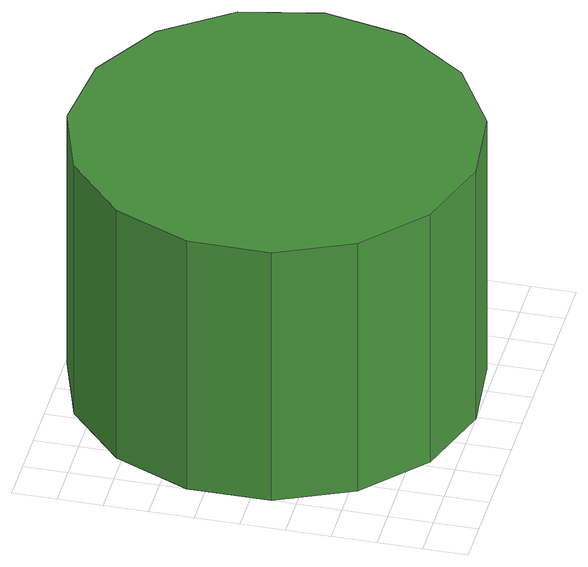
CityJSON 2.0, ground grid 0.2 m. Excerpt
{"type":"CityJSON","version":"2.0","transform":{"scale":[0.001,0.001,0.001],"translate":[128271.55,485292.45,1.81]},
"CityObjects":{
"tree1":{"type":"SolitaryVegetationObject","attributes":{"function":"something"},"geometry":[{"type":"MultiSurface","lod":"1","boundaries":[[[0,1,2,3,4,5,6,7,8,9,10,11,12,13,14]],[[15,16,17,18,19,20,21,22,23,24,25,26,27,28,29]],[[0,29,28,1]],[[1,28,27,2]],[[2,27,26,3]],[[3,26,25,4]],[[4,25,24,5]],[[5,24,23,6]],[[6,23,22,7]],[[7,22,21,8]],[[8,21,20,9]],[[9,20,19,10]],[[10,19,18,11]],[[11,18,17,12]],[[12,17,16,13]],[[13,16,15,14]],[[14,15,29,0]]]}]}
},
"vertices":[
[1786,898,1294],[1708,1264,1294],[1488,1567,1294],[1164,1754,1294],[792,1794,1294],[436,1678,1294],[158,1427,1294],[5,1085,1294],[5,711,1294],[158,369,1294],[436,118,1294],[792,3,1294],[1164,42,1294],[1488,229,1294],[1708,532,1294],[1708,532,4],[1488,229,4],[1164,42,4],[792,3,4],[436,118,4],[158,369,4],[5,711,4],[5,1085,4],[158,1427,4],[436,1678,4],[792,1794,4],[1164,1754,4],[1488,1567,4],[1708,1264,4],[1786,898,4]
]}
